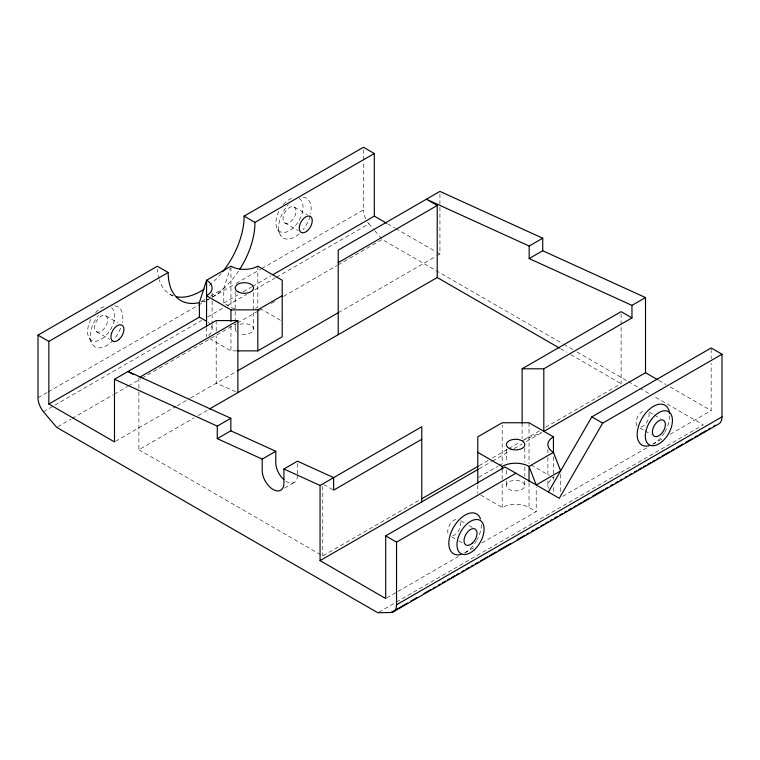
<?xml version="1.0" encoding="UTF-8"?>
<svg xmlns="http://www.w3.org/2000/svg" width="760" height="760" viewBox="0 0 760 760"><rect width="100%" height="100%" fill="white"/><g stroke="black" fill="none" stroke-linecap="round" stroke-linejoin="round"><path stroke-width="0.57" stroke-dasharray="3.8 2.85" d="M234.897 308.93A18.99 10.963 0 0 1 230.964 307.192L223.782 303.041L223.782 288.467L230.251 268.394M201.409 301.387L205.475 299.041M210.558 296.106L223.782 288.467M38 397.774L47.243 392.435M48.27 391.846L197.134 305.9M198.16 305.301L205.352 301.15M206.378 300.561L235.125 283.964M236.151 283.375L260.784 269.144M261.81 268.555L363.46 209.874L363.46 161.414M223.782 303.041L238.118 294.766M243.238 291.802L251.427 287.08M252.453 286.482L270.883 275.842M43.425 411.749L201.533 320.473M207.689 316.91L223.089 308.019M227.202 305.653L246.705 294.386M254.923 289.645L275.452 277.79M276.478 277.201L368.885 223.848L374.043 229.928M57.741 426.769L71.088 419.064M72.114 418.475L113.183 394.763M114.209 394.174L127.556 386.469M128.582 385.871L140.904 378.765M141.93 378.166L236.379 323.637M237.405 323.038L256.918 311.78M257.944 311.191L261.022 309.405M271.291 303.477L275.395 301.112M283.603 296.372L336.993 265.544M338.019 264.955L382.166 239.466L562.732 343.71M115.51 441.332L176.12 406.344M177.147 405.745L189.477 398.63M190.504 398.041L236.702 371.365M338.228 312.749L435.831 256.405M436.858 255.806L439.935 254.03L439.935 193.762M138.89 391.894L138.89 449.758L194 417.943M198.084 415.587L208.287 409.688M284.61 487.986L294.3 482.391M138.89 449.758L322.772 555.921L419.729 499.947M479.113 465.661L488.328 460.341M492.423 457.976L507.784 449.112M508.801 448.514L520.068 442.016M539.467 430.815L522.12 440.828L541.642 432.373M545.585 427.281L621.11 383.676L621.11 325.822M479.199 468.74L491.511 461.633M492.537 461.044L509.969 450.974M514.073 448.609L522.272 443.868M526.376 441.503L542.792 432.031M478.791 477.28L498.113 466.117M499.13 465.538L502.179 463.771L502.179 425.087M386.716 597.92L396.957 592.011M397.983 591.422L458.394 556.538M464.541 552.995L473.755 547.675M481.945 542.944L536.218 511.613L536.218 487.303M562.675 496.337L647.663 447.269M652.783 444.305L663.024 438.397M670.197 434.255L711.151 410.609L711.151 363.337M378.86 612.17L395.285 602.689M396.312 602.091L703.285 424.859L654.047 396.435M201.239 302.024L203.11 301.483A61.37 35.435 -60 0 0 205.209 300.694M209.608 338.542L230.964 350.873L236.806 350.873M235.714 391.666L216.191 383.211L216.191 335.939M387.638 223.829L394.81 227.981M395.837 228.57L435.831 251.665M436.858 252.253L439.935 254.03M658.853 380.418L666.026 384.56M670.13 386.925L711.151 410.609M563.758 344.308L572.992 349.638M577.096 352.003L627.37 381.026M628.396 381.624L638.656 387.543M639.683 388.141L649.942 394.06M560.5 348.688L566.665 352.241M570.769 354.616L621.11 383.676M294.082 207.024A9.205 5.31 -60 0 1 291.166 221.284A9.205 5.31 -60 0 1 283.195 216.685A9.205 5.31 -60 0 1 294.082 207.024L307.306 214.662M649.239 412.072L653.306 414.418M654.322 415.007L660.431 418.532M284.876 222.975L298.101 230.603M640.034 428.013L644.1 430.369M645.116 430.958L651.225 434.473M259.853 308.36L281.209 320.691M531.069 464.949L549.375 475.513M550.392 476.102L553.442 477.869A18.99 10.963 0 0 0 548.53 488.452M170.041 294.338L173.005 296.039M480.823 495.131L502.179 507.461A18.99 10.963 0 0 1 529.036 507.461L536.218 511.613M105.735 315.77A9.205 5.31 -60 0 1 102.809 330.03A9.205 5.31 -60 0 1 94.838 325.432A9.205 5.31 -60 0 1 105.735 315.77L117.933 322.82M460.883 520.818L464.949 523.165M469.024 525.521L474.107 528.457M96.529 331.721L109.744 339.349M451.677 536.76L457.776 540.284M458.802 540.873L462.868 543.219M323.76 484.462L333.621 490.153M374.784 230.793L381.434 238.602M277.742 229.605L280.81 235.666M89.385 338.352L92.463 344.413M711.151 349.163L711.151 358.615M621.11 314.013L621.11 324.644M560.623 474.373L560.623 491.729M553.442 456.769L553.442 479.303M553.442 487.502L553.442 493.363M547.884 449.274L547.884 452.798M547.884 457.482L547.884 476.235M547.884 480.928L547.884 485.611M529.036 422.75L529.036 463.771M529.036 482.847L529.036 507.461M524.808 448.105L524.808 462.175M524.808 466.858L524.808 476.235M524.808 480.928L524.808 485.611A9.205 5.31 0 0 1 511.005 490.219A9.205 5.31 0 0 1 511.005 481.013A9.205 5.31 0 0 1 524.808 485.611M522.12 423.12L522.12 438.472M506.397 449.274L506.397 462.175M506.397 470.373L506.397 476.235M506.397 480.928L506.397 485.611M502.179 468.777L502.179 479.322M502.179 484.015L502.179 507.461M477.774 485.165L477.774 493.363M363.46 149.596L363.46 160.236M322.772 486.257L322.772 555.921M297.483 463.534L297.483 474.183M257.82 266.161L257.82 307.192A18.99 10.963 0 0 1 253.887 308.93M253.602 292.695L253.602 329.033A9.205 5.31 0 0 1 239.789 333.63M235.191 291.526L235.191 319.656M235.191 324.339L235.191 329.033M230.964 267.339L230.964 307.192M230.964 326.258L230.964 350.873M216.191 320.577L216.191 331.208M212.116 292.695L212.116 299.725M212.116 300.903L212.116 323.171M212.116 324.339L212.116 329.033M206.559 327.408L206.559 336.784M138.89 377.729L138.89 390.716M211.47 326.192A18.99 10.963 0 0 1 207.404 336.262M208.192 322.363A18.99 10.963 0 0 1 209.579 323.551M368.885 223.848A15.342 8.854 60 0 1 367.697 222.262M365.702 218.794A15.342 8.854 60 0 1 363.46 209.874M669.721 415.739A23.009 13.29 -60 0 1 664.962 431.775M664.449 432.639A23.009 13.29 -60 0 1 653.448 443.925M460.531 522.044A9.205 5.31 -60 0 1 458.213 531.288A9.205 5.31 -60 0 1 450.993 536.009M447.963 533.188A9.205 5.31 -60 0 1 450.281 523.944A9.205 5.31 -60 0 1 457.501 519.232M481.365 524.486A23.009 13.29 -60 0 1 477.09 539.657M476.605 540.521A23.009 13.29 -60 0 1 465.091 552.672M303.041 197.163A23.009 13.29 -60 0 1 310.622 213.921M310.099 216.087A23.009 13.29 -60 0 1 303.041 229.71M299.117 233.852A23.009 13.29 -60 0 1 279.566 233.263A23.009 13.29 -60 0 1 288.287 204.791M114.684 305.909A23.009 13.29 -60 0 1 122.275 322.667M120.64 328.139A23.009 13.29 -60 0 1 114.684 338.456M113.173 340.224A23.009 13.29 -60 0 1 92.055 343.776A23.009 13.29 -60 0 1 98.42 315.305M299.07 198.388A19.18 11.077 -60 0 1 299.402 219.953A19.18 11.077 -60 0 1 280.582 231.952A19.18 11.077 -60 0 1 278.948 211.223M283.319 204.601A19.18 11.077 -60 0 1 292.99 197.847M111.511 307.676A19.18 11.077 -60 0 1 110.143 330.239A19.18 11.077 -60 0 1 91.266 340.185A19.18 11.077 -60 0 1 91.542 318.212M95.608 312.626A19.18 11.077 -60 0 1 106.865 306.242M648.888 413.298A9.205 5.31 -60 0 1 640.917 427.101M636.966 425.885A9.205 5.31 -60 0 1 637.44 417.278A9.205 5.31 -60 0 1 644.29 410.637M297.483 475.37A15.342 8.854 60 0 1 284.743 480.358M239.789 324.425A9.205 5.31 0 0 1 253.602 329.033M236.417 331.692A9.205 5.31 0 0 1 236.417 326.373M221.189 273.572A61.37 35.435 -60 0 1 209.19 285.447M173.195 295.811A61.37 35.435 -60 0 1 159.201 279.709M158.906 278.702A61.37 35.435 -60 0 1 157.405 269.144M238.554 271.12A61.37 35.435 -60 0 1 224.171 288.125L220.039 291.707A61.37 35.435 -60 0 1 211.575 297.559M209.019 298.946A61.37 35.435 -60 0 1 207.318 299.772"/><path stroke-width="1.14" d="M199.376 302.556L198.977 302.67A61.37 35.435 -60 0 1 168.178 272.507L48.849 341.401L48.849 404.035L199.376 317.129L199.376 302.556L206.559 280.26L230.964 266.161A18.99 10.963 0 0 0 257.82 266.161L282.226 280.26L282.226 336.784L257.82 350.873L237.975 350.873M548.425 492.033L591.822 416.879L711.151 347.976L722 354.245L722 416.879A15.342 8.854 60 0 1 718.827 423.899L393.366 611.8M722 354.245L602.67 423.139L559.274 498.294L505.029 466.982L385.7 535.876L385.7 598.51L320.065 560.623L320.065 485.459L421.772 426.74L421.772 501.904M394.202 610.717L391.115 612.494L377.834 612.76L56.715 427.367L43.425 411.749A15.342 8.854 60 0 1 38 397.774L38 335.141L157.329 266.238L168.178 272.507M222.67 271.748A61.37 35.435 -60 0 0 244.122 216.134L363.46 147.24L374.3 153.501L374.3 216.134L272.935 274.664M239.647 269.448A61.37 35.435 -60 0 0 254.97 222.395L374.3 153.501M48.849 404.035L114.484 441.93L114.484 379.297L216.191 320.577L237.88 320.577L237.88 392.606M139.916 377.14L237.88 320.577M338.228 262.637L437.228 205.485L437.228 277.514L209.314 409.099M206.559 326.23L206.559 280.26A18.99 10.963 0 0 1 206.559 295.754L230.964 309.852L257.82 309.852L282.226 295.754M237.728 370.776L338.228 312.749M217.274 426.113L230.831 418.285L230.831 430.806L217.274 438.644L217.274 426.113L114.484 379.297M529.169 246.041L542.725 238.212L542.725 250.743L529.169 258.571L529.169 246.041L426.379 199.225L437.228 205.485M217.274 438.644L262.219 459.116L275.785 451.288L275.785 462.84A15.342 8.854 60 0 0 283.822 479.588M262.219 459.116L262.219 470.677A15.342 8.854 60 0 0 273.068 489.459A15.342 8.854 60 0 0 283.917 483.198L283.917 468.996L297.483 461.168L333.621 477.631L333.621 490.153L421.772 439.27M522.12 423.12L522.12 368.799L621.11 311.647L631.959 317.917L631.959 305.387L645.515 297.559L645.515 372.723L543.808 431.433L543.808 368.799L631.959 317.917M421.772 498.769L478.087 466.25M320.065 560.623L478.173 469.338M385.7 535.876L396.54 542.136L515.878 473.242M477.774 483.398L477.774 436.838L502.179 422.75L529.036 422.75L553.442 436.838A18.99 10.963 0 0 0 553.442 452.342L529.036 466.431A18.99 10.963 0 0 0 502.179 466.431L477.774 452.342M391.115 612.494A15.342 8.854 60 0 0 396.54 604.779L722 416.879M396.255 609.529L407.55 603.012M410.628 601.226L416.784 597.673M423.976 593.522L431.158 589.38M433.209 588.192L435.271 587.005M438.349 585.228L440.401 584.041M442.453 582.853L445.531 581.077M447.583 579.889L449.644 578.702M451.697 577.524L454.774 575.738M456.827 574.56L458.878 573.372M461.956 571.596L464.018 570.408M466.07 569.221L469.148 567.444M471.2 566.257L473.252 565.069M475.304 563.892L478.391 562.106M480.443 560.928L487.625 556.776M489.678 555.589L495.843 552.035M498.921 550.25L510.216 543.732M517.399 539.581L524.59 535.439M526.642 534.251L528.694 533.064M531.772 531.288L533.824 530.1M535.885 528.913L537.938 527.734M541.015 525.948L543.067 524.77M545.119 523.583L548.197 521.806M550.259 520.619L552.311 519.431M554.363 518.244L557.441 516.467M559.493 515.28L562.571 513.503M564.633 512.316L566.684 511.128M568.736 509.95L571.814 508.174M573.866 506.986L575.918 505.799M577.971 504.611L581.058 502.835M583.11 501.647L589.266 498.094M592.344 496.318L603.639 489.792M605.692 488.604L607.744 487.426M610.831 485.649L612.883 484.462M615.961 482.685L618.013 481.498M620.065 480.31L622.117 479.123M625.204 477.346L627.256 476.159M629.308 474.971L631.361 473.793M634.438 472.007L636.49 470.829M638.552 469.642L641.63 467.865M643.682 466.678L645.734 465.49M647.786 464.303L650.864 462.526M652.925 461.339L654.977 460.161M657.029 458.974L660.107 457.197M662.159 456.009L669.351 451.858M671.403 450.67L674.481 448.894M676.533 447.706L682.698 444.153M685.776 442.377L691.933 438.815M695.02 437.038L697.072 435.851M699.124 434.673L706.306 430.521M708.358 429.333L710.419 428.146M713.497 426.369L715.549 425.182M522.12 368.799L543.808 368.799M542.725 238.212L439.935 191.397L338.228 250.116L338.228 334.666M542.725 250.743L645.515 297.559M529.169 258.571L631.959 305.387M230.831 418.285L128.041 371.469L132.971 374.309M230.831 430.806L275.785 451.288M283.917 468.996L320.065 485.459M374.3 216.134L386.612 223.24M645.515 372.723L657.827 379.82M437.228 277.514L559.474 348.089M244.122 216.134L254.97 222.395M591.822 416.879L602.67 423.139M199.376 317.129L206.559 321.28M38 335.141L48.849 341.401M553.442 452.342L560.623 470.896L536.218 484.984L529.036 466.431L529.036 481.669M553.442 436.838L553.442 453.245M502.179 466.431L502.179 468.777M396.54 542.136L396.54 604.779M257.82 309.852L257.82 350.873M230.964 309.852L230.964 321.575M204.136 289.17A61.37 35.435 -60 0 1 176.624 296.77M649.239 445.712A23.009 13.29 -60 0 1 637.317 431.993A23.009 13.29 -60 0 1 653.448 406.344A23.009 13.29 -60 0 1 669.588 413.364M460.883 554.458A23.009 13.29 -60 0 1 453.216 527.886A23.009 13.29 -60 0 1 480.51 518.947M662.387 441.36A19.18 11.077 -60 0 0 668.467 411.654A19.18 11.077 -60 0 0 645.772 431.775A19.18 11.077 -60 0 0 662.387 441.36M474.031 550.107A19.18 11.077 -60 0 0 480.111 520.4A19.18 11.077 -60 0 0 457.425 540.521A19.18 11.077 -60 0 0 474.031 550.107M472.207 543.295A9.205 5.31 -60 0 0 475.123 529.036A9.205 5.31 -60 0 0 464.236 538.697A9.205 5.31 -60 0 0 472.207 543.295M307.439 230.679A9.205 5.31 -60 0 0 310.356 216.419A9.205 5.31 -60 0 0 299.469 226.081A9.205 5.31 -60 0 0 307.439 230.679M119.082 339.425A9.205 5.31 -60 0 0 121.999 325.166A9.205 5.31 -60 0 0 111.112 334.827A9.205 5.31 -60 0 0 119.082 339.425M660.563 434.549A9.205 5.31 -60 0 0 663.48 420.29A9.205 5.31 -60 0 0 652.583 429.951A9.205 5.31 -60 0 0 660.563 434.549M237.88 291.764A9.205 5.31 0 0 0 253.289 289.38A9.205 5.31 0 0 0 242.012 282.872A9.205 5.31 0 0 0 237.88 291.764M511.005 449.188A9.205 5.31 0 0 0 524.808 444.59A9.205 5.31 0 0 0 511.005 439.983A9.205 5.31 0 0 0 511.005 449.188"/></g></svg>
